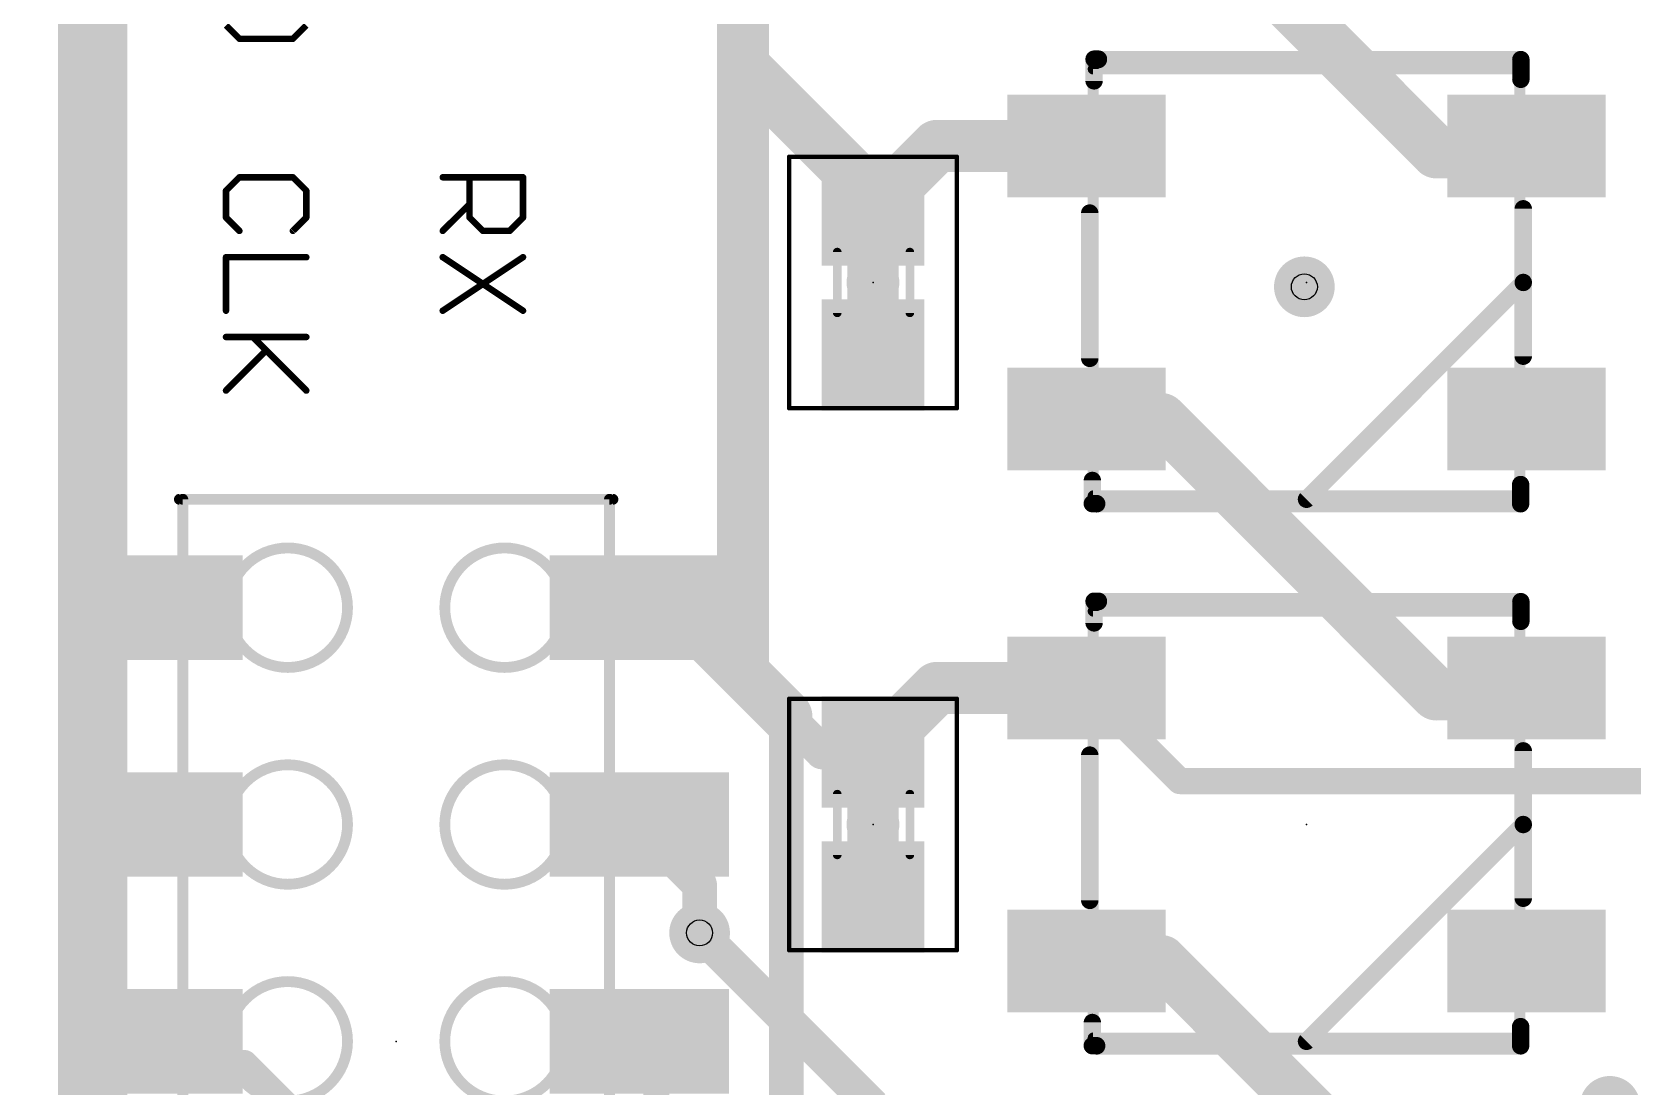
# Model space of a CAD drawing. Header units: inches. Extents: x 45 to 322, y 27 to 227.
# Drawn here: x 262.43 to 281.19, y 101.72 to 114.08 of the extents above; entities that cross this region are included whole.
import ezdxf

# ---------------------------------------------------------------- set-up
doc = ezdxf.new("R2010")
doc.units = ezdxf.units.IN
doc.header["$MEASUREMENT"] = 0
for name, color, linetype in [('1', 22, 'Continuous'), ('16', 175, 'Continuous'), ('18', 82, 'Continuous'), ('21', 253, 'Continuous'), ('23', 7, 'Continuous'), ('25', 253, 'Continuous'), ('29', 253, 'Continuous'), ('31', 253, 'Continuous'), ('35', 253, 'Continuous'), ('39', 22, 'Continuous'), ('44', 253, 'Continuous'), ('51', 253, 'Continuous')]:
    doc.layers.add(name, color=color, linetype=linetype)

# ---------------------------------------------------------------- blocks, each defined once
blk = doc.blocks.new('RECT')
blk.add_solid([(-0.5, -0.5), (0.5, -0.5), (-0.5, 0.5), (0.5, 0.5)])
blk = doc.blocks.new('ROUNDV')
at = {"const_width": 0.5}
blk.add_lwpolyline([(0, -0.25, 1), (0, 0.25, 1), (0, -0.25)], format="xyb", dxfattribs=at)

msp = doc.modelspace()

# ---------------------------------------------------------------- linework, layer by layer
msp.add_spline([(284.592, 226.968), (247.092, 126.968), (284.592, 26.968)], degree=3)
at = {"layer": '1'}
for points, const_width in [([(270.757, 120.038), (270.757, 113.688)], 0.61), ([(275.659, 115.898), (278.885, 112.672)], 0.61), ([(270.757, 113.688), (270.757, 106.576)], 0.61), ([(272.281, 112.164), (270.757, 113.688)], 0.61), ([(273.031, 112.748), (272.281, 111.998)], 0.61), ([(274.784, 112.748), (273.031, 112.748)], 0.61), ([(278.885, 112.672), (279.862, 112.672)], 0.61), ([(279.862, 112.672), (279.938, 112.748)], 0.61), ([(272.281, 111.998), (272.281, 112.164)], 0.61), ([(274.784, 109.548), (275.659, 109.548)], 0.61), ([(275.659, 109.548), (278.885, 106.322)], 0.61), ([(269.543, 107.338), (269.995, 107.338)], 0.61), ([(269.995, 107.338), (270.757, 106.576)], 0.61), ([(270.757, 106.576), (271.011, 106.322)], 0.61), ([(271.011, 106.322), (271.265, 106.068)], 0.61), ([(273.031, 106.398), (272.281, 105.648)], 0.61), ([(274.784, 106.398), (273.031, 106.398)], 0.61), ([(278.885, 106.322), (280.014, 106.322)], 0.61), ([(280.014, 106.322), (279.938, 106.398)], 0.61), ([(280.409, 106.322), (280.014, 106.322)], 0.61), ([(271.685, 105.648), (271.011, 106.322)], 0.406), ([(275.876, 105.306), (274.784, 106.398)], 0.305), ([(271.265, 106.068), (271.265, 100.48)], 0.406), ([(272.281, 105.648), (271.685, 105.648)], 0.406), ([(283.203, 105.306), (275.876, 105.306)], 0.305), ([(270.249, 104.092), (269.543, 104.798)], 0.406), ([(270.249, 103.528), (270.249, 104.092)], 0.406), ([(274.784, 103.198), (275.659, 103.198)], 0.61), ([(275.659, 103.198), (278.885, 99.972)], 0.61), ([(264.097, 102.004), (263.843, 102.258)], 0.305), ([(269.741, 102.06), (269.543, 102.258)], 0.305), ([(264.915, 102.004), (264.097, 102.004)], 0.305), ([(265.677, 101.242), (264.915, 102.004)], 0.305), ([(269.741, 101.496), (269.741, 102.06)], 0.305)]:
    msp.add_lwpolyline(points, dxfattribs=dict(at, const_width=const_width))
for points, const_width in [([(270.909, 113.688, 1), (270.605, 113.688)], 0.305), ([(270.865, 113.796, 1), (270.649, 113.58)], 0.305), ([(270.605, 113.688, 1), (270.909, 113.688)], 0.305), ([(273.031, 112.9, 1), (273.031, 112.595)], 0.305), ([(273.139, 112.64, 1), (272.923, 112.856)], 0.305), ([(274.784, 112.595, 1), (274.784, 112.9)], 0.305), ([(278.885, 112.824, 1), (278.885, 112.519)], 0.305), ([(280.046, 112.64, 1), (279.83, 112.856)], 0.305), ([(279.862, 112.519, 1), (279.862, 112.824)], 0.305), ([(278.777, 112.564, 1), (278.993, 112.78)], 0.305), ([(279.754, 112.78, 1), (279.97, 112.564)], 0.305), ([(272.433, 112.164, 1), (272.129, 112.164)], 0.305), ([(272.173, 112.056, 1), (272.389, 112.272)], 0.305), ([(272.173, 112.106, 1), (272.389, 111.89)], 0.305), ([(272.129, 111.998, 1), (272.433, 111.998)], 0.305), ([(274.784, 109.7, 1), (274.784, 109.395)], 0.305), ([(275.767, 109.656, 1), (275.551, 109.44)], 0.305), ([(275.659, 109.395, 1), (275.659, 109.7)], 0.305), ([(269.543, 107.49, 1), (269.543, 107.185)], 0.305), ([(270.103, 107.446, 1), (269.887, 107.23)], 0.305), ([(269.995, 107.185, 1), (269.995, 107.49)], 0.305), ([(270.865, 106.684, 1), (270.649, 106.468)], 0.305), ([(270.649, 106.468, 1), (270.865, 106.684)], 0.305), ([(270.605, 106.576, 1), (270.909, 106.576)], 0.305), ([(271.119, 106.43, 1), (270.903, 106.214)], 0.305), ([(270.903, 106.214, 1), (271.119, 106.43)], 0.305), ([(273.031, 106.55, 1), (273.031, 106.245)], 0.305), ([(273.139, 106.29, 1), (272.923, 106.506)], 0.305), ([(274.784, 106.245, 1), (274.784, 106.55)], 0.305), ([(278.885, 106.474, 1), (278.885, 106.169)], 0.305), ([(278.777, 106.214, 1), (278.993, 106.43)], 0.305), ([(280.046, 106.506, 1), (279.83, 106.29)], 0.305), ([(280.014, 106.474, 1), (280.014, 106.169)], 0.305), ([(279.906, 106.214, 1), (280.122, 106.43)], 0.305), ([(280.014, 106.169, 1), (280.014, 106.474)], 0.305), ([(280.409, 106.169, 1), (280.409, 106.474)], 0.305), ([(271.083, 106.394, 1), (270.939, 106.25)], 0.203), ([(274.838, 106.452, 1), (274.73, 106.344)], 0.152), ([(271.157, 105.96, 1), (271.373, 106.176)], 0.305), ([(271.367, 106.068, 1), (271.163, 106.068)], 0.203), ([(271.685, 105.749, 1), (271.685, 105.546)], 0.203), ([(271.613, 105.576, 1), (271.757, 105.72)], 0.203), ([(272.173, 105.756, 1), (272.389, 105.54)], 0.305), ([(272.281, 105.546, 1), (272.281, 105.749)], 0.203), ([(275.876, 105.382, 1), (275.876, 105.23)], 0.152), ([(275.822, 105.252, 1), (275.93, 105.36)], 0.152), ([(269.615, 104.87, 1), (269.471, 104.726)], 0.203), ([(270.351, 104.092, 1), (270.147, 104.092)], 0.203), ([(270.177, 104.02, 1), (270.321, 104.164)], 0.203), ([(270.147, 103.528, 1), (270.351, 103.528)], 0.203), ([(274.784, 103.35, 1), (274.784, 103.045)], 0.305), ([(275.767, 103.306, 1), (275.551, 103.09)], 0.305), ([(275.659, 103.045, 1), (275.659, 103.35)], 0.305), ([(263.897, 102.312, 1), (263.789, 102.204)], 0.152), ([(269.597, 102.312, 1), (269.489, 102.204)], 0.152), ([(264.097, 102.08, 1), (264.097, 101.928)], 0.152), ([(264.043, 101.95, 1), (264.151, 102.058)], 0.152), ([(264.969, 102.058, 1), (264.861, 101.95)], 0.152), ([(264.915, 101.928, 1), (264.915, 102.08)], 0.152), ([(269.817, 102.06, 1), (269.665, 102.06)], 0.152), ([(269.687, 102.006, 1), (269.795, 102.114)], 0.152)]:
    msp.add_lwpolyline(points, format="xyb", dxfattribs=dict(at, const_width=const_width))
at = {"layer": '16'}
for points, const_width in [([(263.137, 89.685), (263.137, 138.834)], 0.813), ([(272.281, 101.496), (270.249, 103.528)], 0.406)]:
    msp.add_lwpolyline(points, dxfattribs=dict(at, const_width=const_width))
at = {"layer": '16', "const_width": 0.203}
msp.add_lwpolyline([(270.321, 103.6, 1), (270.177, 103.456)], format="xyb", dxfattribs=at)
at = {"layer": '21'}
for points, const_width in [([(274.872, 113.51), (274.872, 113.764)], 0.203), ([(274.872, 113.764), (274.923, 113.764)], 0.203), ([(274.923, 113.764), (274.923, 113.759)], 0.203), ([(274.923, 113.759), (279.873, 113.759)], 0.203), ([(279.873, 113.759), (279.873, 113.528)], 0.203), ([(274.821, 110.259), (274.821, 111.961)], 0.203), ([(279.901, 112.011), (279.901, 111.148)], 0.203), ([(272.311, 111.148), (272.25, 111.148)], 0.559), ([(279.901, 111.148), (277.361, 108.608)], 0.203), ([(279.901, 111.148), (279.901, 110.284)], 0.203), ([(274.851, 108.829), (274.851, 108.557)], 0.203), ([(279.87, 108.555), (279.87, 108.781)], 0.203), ([(264.153, 108.608), (269.233, 108.608)], 0.127), ([(274.851, 108.557), (274.902, 108.557)], 0.203), ([(274.902, 108.557), (274.902, 108.555)], 0.203), ([(274.902, 108.555), (279.87, 108.555)], 0.203), ([(274.872, 107.16), (274.872, 107.414)], 0.203), ([(274.872, 107.414), (274.923, 107.414)], 0.203), ([(274.923, 107.414), (274.923, 107.409)], 0.203), ([(274.923, 107.409), (279.873, 107.409)], 0.203), ([(279.873, 107.409), (279.873, 107.178)], 0.203), ([(274.821, 103.909), (274.821, 105.611)], 0.203), ([(279.901, 105.661), (279.901, 104.798)], 0.203), ([(272.311, 104.798), (272.25, 104.798)], 0.559), ([(279.901, 104.798), (277.361, 102.258)], 0.203), ([(279.901, 104.798), (279.901, 103.934)], 0.203), ([(274.851, 102.479), (274.851, 102.207)], 0.203), ([(279.87, 102.205), (279.87, 102.431)], 0.203), ([(274.851, 102.207), (274.902, 102.207)], 0.203), ([(274.902, 102.207), (274.902, 102.205)], 0.203), ([(274.902, 102.205), (279.87, 102.205)], 0.203)]:
    msp.add_lwpolyline(points, dxfattribs=dict(at, const_width=const_width))
for points, const_width in [([(274.923, 113.764, 1), (274.821, 113.764)], 0.102), ([(274.872, 113.815, 1), (274.872, 113.713)], 0.102), ([(274.973, 113.764, 1), (274.872, 113.764)], 0.102), ([(274.923, 113.81, 1), (274.923, 113.708)], 0.102), ([(274.872, 113.759, 1), (274.973, 113.759)], 0.102), ([(274.923, 113.713, 1), (274.923, 113.815)], 0.102), ([(279.924, 113.759, 1), (279.822, 113.759)], 0.102), ([(279.873, 113.708, 1), (279.873, 113.81)], 0.102), ([(274.821, 113.51, 1), (274.923, 113.51)], 0.102), ([(279.822, 113.528, 1), (279.924, 113.528)], 0.102), ([(274.872, 111.961, 1), (274.77, 111.961)], 0.102), ([(279.952, 112.011, 1), (279.85, 112.011)], 0.102), ([(272.25, 111.288, 1), (272.25, 111.008)], 0.279), ([(272.311, 111.008, 1), (272.311, 111.288)], 0.279), ([(279.952, 111.148, 1), (279.85, 111.148)], 0.102), ([(279.85, 111.148, 1), (279.952, 111.148)], 0.102), ([(279.937, 111.112, 1), (279.865, 111.184)], 0.102), ([(279.85, 110.284, 1), (279.952, 110.284)], 0.102), ([(274.77, 110.259, 1), (274.872, 110.259)], 0.102), ([(274.902, 108.829, 1), (274.801, 108.829)], 0.102), ([(279.921, 108.781, 1), (279.82, 108.781)], 0.102), ([(264.153, 108.64, 1), (264.153, 108.576)], 0.0635), ([(269.233, 108.576, 1), (269.233, 108.64)], 0.0635), ([(274.851, 108.608, 1), (274.851, 108.506)], 0.102), ([(274.953, 108.557, 1), (274.851, 108.557)], 0.102), ([(274.902, 108.605, 1), (274.902, 108.504)], 0.102), ([(274.902, 108.506, 1), (274.902, 108.608)], 0.102), ([(277.325, 108.644, 1), (277.397, 108.572)], 0.102), ([(279.87, 108.504, 1), (279.87, 108.605)], 0.102), ([(274.801, 108.557, 1), (274.902, 108.557)], 0.102), ([(274.851, 108.555, 1), (274.953, 108.555)], 0.102), ([(279.82, 108.555, 1), (279.921, 108.555)], 0.102), ([(274.923, 107.414, 1), (274.821, 107.414)], 0.102), ([(274.872, 107.465, 1), (274.872, 107.363)], 0.102), ([(274.973, 107.414, 1), (274.872, 107.414)], 0.102), ([(274.923, 107.46, 1), (274.923, 107.358)], 0.102), ([(274.923, 107.363, 1), (274.923, 107.465)], 0.102), ([(279.924, 107.409, 1), (279.822, 107.409)], 0.102), ([(279.873, 107.358, 1), (279.873, 107.46)], 0.102), ([(274.872, 107.409, 1), (274.973, 107.409)], 0.102), ([(274.821, 107.16, 1), (274.923, 107.16)], 0.102), ([(279.822, 107.178, 1), (279.924, 107.178)], 0.102), ([(274.872, 105.611, 1), (274.77, 105.611)], 0.102), ([(279.952, 105.661, 1), (279.85, 105.661)], 0.102), ([(272.25, 104.938, 1), (272.25, 104.658)], 0.279), ([(272.311, 104.658, 1), (272.311, 104.938)], 0.279), ([(279.952, 104.798, 1), (279.85, 104.798)], 0.102), ([(279.937, 104.762, 1), (279.865, 104.834)], 0.102), ([(279.85, 104.798, 1), (279.952, 104.798)], 0.102), ([(274.77, 103.909, 1), (274.872, 103.909)], 0.102), ([(279.85, 103.934, 1), (279.952, 103.934)], 0.102), ([(274.902, 102.479, 1), (274.801, 102.479)], 0.102), ([(279.921, 102.431, 1), (279.82, 102.431)], 0.102), ([(274.851, 102.258, 1), (274.851, 102.156)], 0.102), ([(274.801, 102.207, 1), (274.902, 102.207)], 0.102), ([(274.953, 102.207, 1), (274.851, 102.207)], 0.102), ([(274.902, 102.255, 1), (274.902, 102.154)], 0.102), ([(274.851, 102.205, 1), (274.953, 102.205)], 0.102), ([(274.902, 102.156, 1), (274.902, 102.258)], 0.102), ([(277.325, 102.294, 1), (277.397, 102.222)], 0.102), ([(279.82, 102.205, 1), (279.921, 102.205)], 0.102), ([(279.87, 102.154, 1), (279.87, 102.255)], 0.102)]:
    msp.add_lwpolyline(points, format="xyb", dxfattribs=dict(at, const_width=const_width))
at = {"layer": '23'}
for p in [(272.281, 111.148), (277.361, 111.148), (272.281, 104.798), (277.361, 104.798), (266.693, 102.258)]:
    msp.add_point(p, dxfattribs=at)
at = {"layer": '25', "const_width": 0.0762}
for points in [[(264.699, 114.16), (264.856, 114.003)], [(265.483, 114.003), (265.64, 114.16)], [(264.856, 114.003), (265.483, 114.003)], [(264.856, 112.38), (264.699, 112.223)], [(265.483, 112.38), (264.856, 112.38)], [(265.64, 112.223), (265.483, 112.38)], [(267.239, 112.38), (268.18, 112.38)], [(267.553, 111.909), (267.553, 112.38)], [(268.18, 112.38), (268.18, 111.909)], [(264.699, 112.223), (264.699, 111.909)], [(265.64, 111.909), (265.64, 112.223)], [(267.553, 112.066), (267.239, 111.753)], [(264.699, 111.909), (264.856, 111.753)], [(265.483, 111.753), (265.64, 111.909)], [(267.709, 111.753), (267.553, 111.909)], [(268.18, 111.909), (268.023, 111.753)], [(268.023, 111.753), (267.709, 111.753)], [(265.64, 111.444), (264.699, 111.444)], [(264.699, 111.444), (264.699, 110.817)], [(268.18, 111.444), (267.239, 110.817)], [(268.18, 110.817), (267.239, 111.444)], [(265.64, 110.509), (264.699, 110.509)], [(265.013, 110.509), (265.64, 109.882)], [(265.169, 110.352), (264.699, 109.882)]]:
    msp.add_lwpolyline(points, dxfattribs=at)
at = {"layer": '25', "const_width": 0.0381}
for points in [[(264.856, 114.023, 1), (264.856, 113.984)], [(264.842, 113.99, 1), (264.869, 114.017)], [(265.469, 114.017, 1), (265.496, 113.99)], [(265.483, 113.984, 1), (265.483, 114.023)], [(264.856, 112.399, 1), (264.856, 112.361)], [(264.869, 112.366, 1), (264.842, 112.393)], [(265.496, 112.393, 1), (265.469, 112.366)], [(265.483, 112.361, 1), (265.483, 112.399)], [(267.239, 112.399, 1), (267.239, 112.361)], [(267.572, 112.38, 1), (267.534, 112.38)], [(268.199, 112.38, 1), (268.161, 112.38)], [(268.18, 112.361, 1), (268.18, 112.399)], [(264.718, 112.223, 1), (264.68, 112.223)], [(264.686, 112.236, 1), (264.713, 112.21)], [(265.659, 112.223, 1), (265.621, 112.223)], [(265.626, 112.21, 1), (265.653, 112.236)], [(267.566, 112.053, 1), (267.539, 112.08)], [(264.713, 111.923, 1), (264.686, 111.896)], [(264.68, 111.909, 1), (264.718, 111.909)], [(265.621, 111.909, 1), (265.659, 111.909)], [(265.653, 111.896, 1), (265.626, 111.923)], [(267.566, 111.923, 1), (267.539, 111.896)], [(267.534, 111.909, 1), (267.572, 111.909)], [(268.161, 111.909, 1), (268.199, 111.909)], [(268.193, 111.896, 1), (268.166, 111.923)], [(264.842, 111.739, 1), (264.869, 111.766)], [(265.469, 111.766, 1), (265.496, 111.739)], [(267.226, 111.766, 1), (267.253, 111.739)], [(267.709, 111.772, 1), (267.709, 111.734)], [(267.696, 111.739, 1), (267.723, 111.766)], [(268.009, 111.766, 1), (268.036, 111.739)], [(268.023, 111.734, 1), (268.023, 111.772)], [(264.699, 111.463, 1), (264.699, 111.425)], [(264.718, 111.444, 1), (264.68, 111.444)], [(265.64, 111.425, 1), (265.64, 111.463)], [(267.25, 111.46, 1), (267.228, 111.428)], [(268.19, 111.428, 1), (268.169, 111.46)], [(264.68, 110.817, 1), (264.718, 110.817)], [(267.228, 110.833, 1), (267.25, 110.801)], [(268.169, 110.801, 1), (268.19, 110.833)], [(264.699, 110.528, 1), (264.699, 110.49)], [(265.026, 110.522, 1), (264.999, 110.495)], [(265.64, 110.49, 1), (265.64, 110.528)], [(265.183, 110.338, 1), (265.156, 110.365)], [(264.686, 109.895, 1), (264.713, 109.868)], [(265.626, 109.868, 1), (265.653, 109.895)]]:
    msp.add_lwpolyline(points, format="xyb", dxfattribs=at)
at = {"layer": '39', "const_width": 0.0508}
for points in [[(271.298, 109.675), (271.298, 112.621)], [(271.298, 112.621), (273.264, 112.621)], [(273.264, 112.621), (273.264, 109.675)], [(273.264, 109.675), (271.298, 109.675)], [(271.298, 103.325), (271.298, 106.271)], [(271.298, 106.271), (273.264, 106.271)], [(273.264, 106.271), (273.264, 103.325)], [(273.264, 103.325), (271.298, 103.325)]]:
    msp.add_lwpolyline(points, dxfattribs=at)
at = {"layer": '39', "const_width": 0.0254}
for points in [[(271.311, 112.621, 1), (271.285, 112.621)], [(271.298, 112.634, 1), (271.298, 112.608)], [(273.277, 112.621, 1), (273.251, 112.621)], [(273.264, 112.608, 1), (273.264, 112.634)], [(271.298, 109.688, 1), (271.298, 109.662)], [(271.285, 109.675, 1), (271.311, 109.675)], [(273.251, 109.675, 1), (273.277, 109.675)], [(273.264, 109.662, 1), (273.264, 109.688)], [(271.311, 106.271, 1), (271.285, 106.271)], [(271.298, 106.284, 1), (271.298, 106.258)], [(273.277, 106.271, 1), (273.251, 106.271)], [(273.264, 106.258, 1), (273.264, 106.284)], [(271.298, 103.338, 1), (271.298, 103.312)], [(271.285, 103.325, 1), (271.311, 103.325)], [(273.251, 103.325, 1), (273.277, 103.325)], [(273.264, 103.312, 1), (273.264, 103.338)]]:
    msp.add_lwpolyline(points, format="xyb", dxfattribs=at)
at = {"layer": '44'}
for centre in [(277.336, 111.097), (270.249, 103.528)]:
    msp.add_circle(centre, 0.152, dxfattribs=at)
at = {"layer": '51'}
for points, const_width in [([(274.861, 113.648), (274.861, 108.648)], 0.127), ([(279.861, 113.648), (274.861, 113.648)], 0.127), ([(279.861, 108.648), (279.861, 113.648)], 0.127), ([(271.862, 111.504), (271.862, 110.792)], 0.102), ([(272.713, 111.504), (272.713, 110.792)], 0.102), ([(264.193, 98.448), (264.193, 108.608)], 0.127), ([(264.193, 108.608), (269.193, 108.608)], 0.127), ([(269.193, 108.608), (269.193, 98.448)], 0.127), ([(274.861, 108.648), (279.861, 108.648)], 0.127), ([(274.861, 107.298), (274.861, 102.298)], 0.127), ([(279.861, 107.298), (274.861, 107.298)], 0.127), ([(279.861, 102.298), (279.861, 107.298)], 0.127), ([(271.862, 105.154), (271.862, 104.442)], 0.102), ([(272.713, 105.154), (272.713, 104.442)], 0.102), ([(274.861, 102.298), (279.861, 102.298)], 0.127)]:
    msp.add_lwpolyline(points, dxfattribs=dict(at, const_width=const_width))
for points, const_width in [([(274.893, 113.648, 1), (274.829, 113.648)], 0.0635), ([(274.861, 113.68, 1), (274.861, 113.616)], 0.0635), ([(279.893, 113.648, 1), (279.829, 113.648)], 0.0635), ([(279.861, 113.616, 1), (279.861, 113.68)], 0.0635), ([(271.887, 111.504, 1), (271.837, 111.504)], 0.0508), ([(272.738, 111.504, 1), (272.688, 111.504)], 0.0508), ([(271.837, 110.792, 1), (271.887, 110.792)], 0.0508), ([(272.688, 110.792, 1), (272.738, 110.792)], 0.0508), ([(264.225, 108.608, 1), (264.161, 108.608)], 0.0635), ([(264.193, 108.64, 1), (264.193, 108.576)], 0.0635), ([(269.225, 108.608, 1), (269.161, 108.608)], 0.0635), ([(269.193, 108.576, 1), (269.193, 108.64)], 0.0635), ([(274.861, 108.68, 1), (274.861, 108.616)], 0.0635), ([(274.829, 108.648, 1), (274.893, 108.648)], 0.0635), ([(279.829, 108.648, 1), (279.893, 108.648)], 0.0635), ([(279.861, 108.616, 1), (279.861, 108.68)], 0.0635), ([(265.423, 106.638, 1), (265.423, 108.038, 1), (265.423, 106.638)], 0.127), ([(267.963, 106.638, 1), (267.963, 108.038, 1), (267.963, 106.638)], 0.127), ([(274.893, 107.298, 1), (274.829, 107.298)], 0.0635), ([(274.861, 107.33, 1), (274.861, 107.266)], 0.0635), ([(279.893, 107.298, 1), (279.829, 107.298)], 0.0635), ([(279.861, 107.266, 1), (279.861, 107.33)], 0.0635), ([(265.423, 104.098, 1), (265.423, 105.498, 1), (265.423, 104.098)], 0.127), ([(265.423, 104.098, 1), (265.423, 105.498, 1), (265.423, 104.098)], 0.127), ([(267.963, 104.098, 1), (267.963, 105.498, 1), (267.963, 104.098)], 0.127), ([(271.887, 105.154, 1), (271.837, 105.154)], 0.0508), ([(272.738, 105.154, 1), (272.688, 105.154)], 0.0508), ([(271.837, 104.442, 1), (271.887, 104.442)], 0.0508), ([(272.688, 104.442, 1), (272.738, 104.442)], 0.0508), ([(265.423, 101.558, 1), (265.423, 102.958, 1), (265.423, 101.558)], 0.127), ([(267.963, 101.558, 1), (267.963, 102.958, 1), (267.963, 101.558)], 0.127), ([(274.861, 102.33, 1), (274.861, 102.266)], 0.0635), ([(274.829, 102.298, 1), (274.893, 102.298)], 0.0635), ([(279.829, 102.298, 1), (279.893, 102.298)], 0.0635), ([(279.861, 102.266, 1), (279.861, 102.33)], 0.0635)]:
    msp.add_lwpolyline(points, format="xyb", dxfattribs=dict(at, const_width=const_width))

# ---------------------------------------------------------------- block references
at = {"layer": '1', "xscale": 1.651}
for p in [(274.784, 112.748), (279.938, 112.748), (274.784, 109.548), (279.938, 109.548), (274.784, 106.398), (279.938, 106.398), (274.784, 103.198), (279.938, 103.198)]:
    msp.add_blockref('RECT', p, dxfattribs=at)
at = {"layer": '1', "xscale": 1.1, "rotation": 270}
for p in [(272.281, 111.998), (272.281, 110.298), (272.281, 105.648), (272.281, 103.948)]:
    msp.add_blockref('RECT', p, dxfattribs=at)
at = {"layer": '1', "xscale": 1.02, "yscale": 1.9, "rotation": 90}
for p in [(263.843, 107.338), (269.543, 107.338), (263.843, 104.798), (269.543, 104.798), (263.843, 102.258), (269.543, 102.258)]:
    msp.add_blockref('RECT', p, dxfattribs=at)
at = {"layer": '18', "xscale": 0.7112, "yscale": 0.7112}
for p in [(277.336, 111.097), (277.336, 111.097), (270.249, 103.528), (270.249, 103.528), (280.917, 101.496), (280.917, 101.496)]:
    msp.add_blockref('ROUNDV', p, dxfattribs=at)
at = {"layer": '29', "xscale": 1.8542, "yscale": 1.2032}
for p in [(274.784, 112.748), (279.938, 112.748), (274.784, 109.548), (279.938, 109.548), (274.784, 106.398), (279.938, 106.398), (274.784, 103.198), (279.938, 103.198)]:
    msp.add_blockref('RECT', p, dxfattribs=at)
at = {"layer": '29'}
for p, xscale, yscale, rotation in [((272.281, 111.998), 1.3032, 1.2032, 270), ((272.281, 110.298), 1.3032, 1.2032, 270), ((263.843, 107.338), 1.2232, 2.1032, 90), ((269.543, 107.338), 1.2232, 2.1032, 90), ((272.281, 105.648), 1.3032, 1.2032, 270), ((263.843, 104.798), 1.2232, 2.1032, 90), ((269.543, 104.798), 1.2232, 2.1032, 90), ((272.281, 103.948), 1.3032, 1.2032, 270), ((263.843, 102.258), 1.2232, 2.1032, 90), ((269.543, 102.258), 1.2232, 2.1032, 90)]:
    msp.add_blockref('RECT', p, dxfattribs=dict(at, xscale=xscale, yscale=yscale, rotation=rotation))
at = {"layer": '31', "xscale": 1.651}
for p in [(274.784, 112.748), (279.938, 112.748), (274.784, 109.548), (279.938, 109.548), (274.784, 106.398), (279.938, 106.398), (274.784, 103.198), (279.938, 103.198)]:
    msp.add_blockref('RECT', p, dxfattribs=at)
at = {"layer": '31', "xscale": 1.1, "rotation": 270}
for p in [(272.281, 111.998), (272.281, 110.298), (272.281, 105.648), (272.281, 103.948)]:
    msp.add_blockref('RECT', p, dxfattribs=at)
at = {"layer": '31', "xscale": 1.02, "yscale": 1.9, "rotation": 90}
for p in [(263.843, 107.338), (269.543, 107.338), (263.843, 104.798), (269.543, 104.798), (263.843, 102.258), (269.543, 102.258)]:
    msp.add_blockref('RECT', p, dxfattribs=at)
at = {"layer": '35', "xscale": 0.3998, "yscale": 0.6, "rotation": 270}
for p in [(272.281, 111.148), (272.281, 104.798)]:
    msp.add_blockref('RECT', p, dxfattribs=at)
at = {"layer": '51'}
for p, xscale, yscale, rotation in [((272.286, 111.736), 0.5001, 0.95, 270), ((272.286, 110.568), 0.5001, 0.95, 270), ((263.743, 107.338), 0.6, 0.8, 90), ((269.643, 107.338), 0.6, 0.8, 270), ((272.286, 105.386), 0.5001, 0.95, 270), ((263.743, 104.798), 0.6, 0.8, 90), ((263.743, 104.798), 0.6, 0.8, 90), ((269.643, 104.798), 0.6, 0.8, 270), ((272.286, 104.218), 0.5001, 0.95, 270), ((263.743, 102.258), 0.6, 0.8, 90), ((269.643, 102.258), 0.6, 0.8, 270)]:
    msp.add_blockref('RECT', p, dxfattribs=dict(at, xscale=xscale, yscale=yscale, rotation=rotation))

doc.saveas('drawing.dxf')
